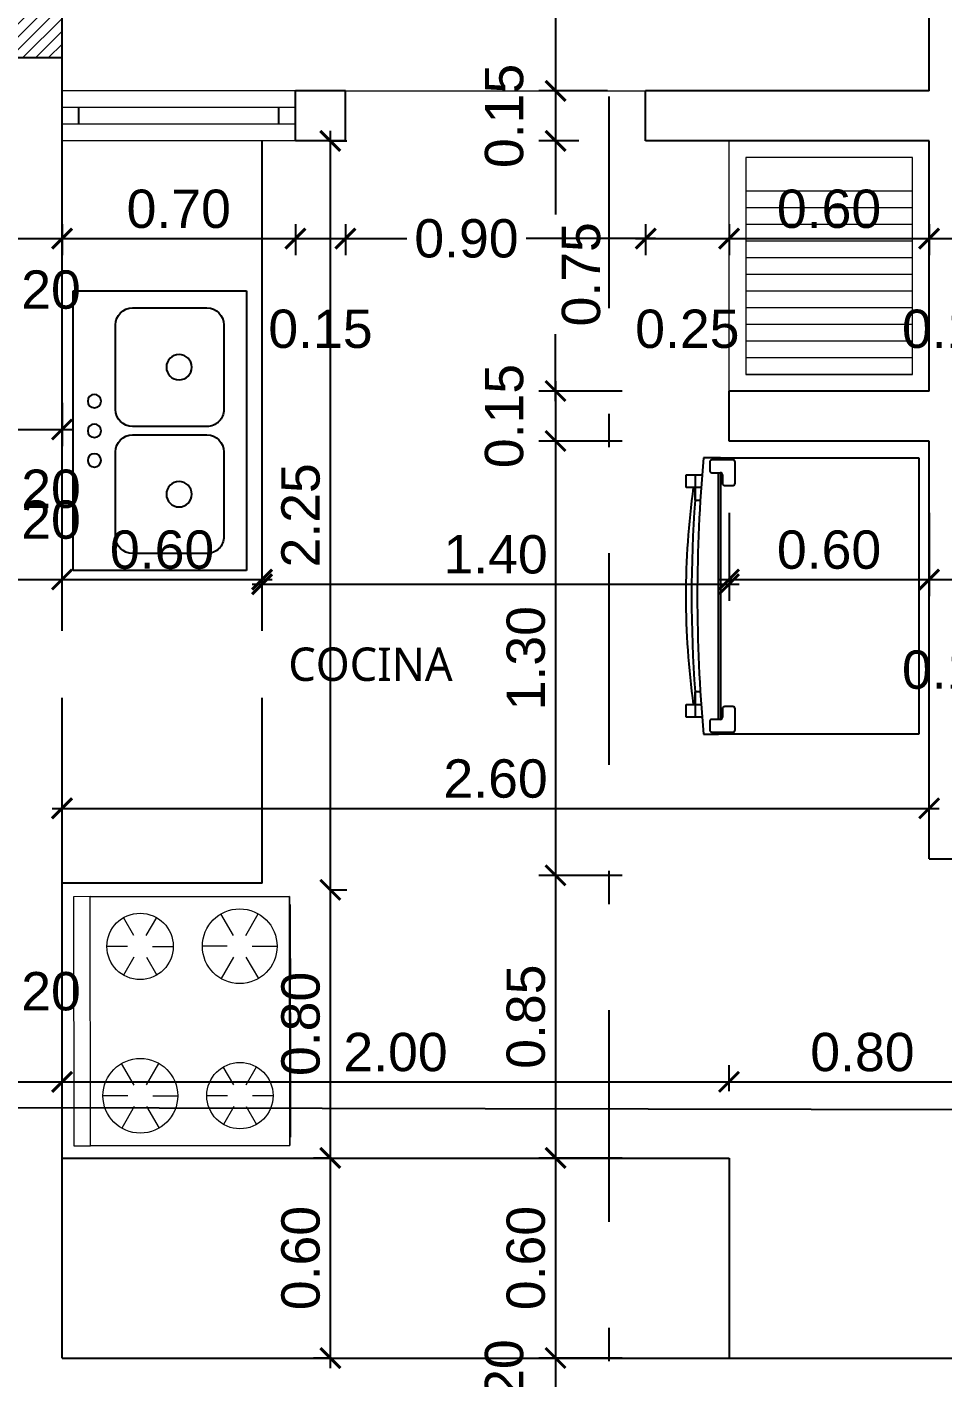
# Model space of a CAD drawing. Header units: feet. Extents: x -417 to 46, y -646 to -218.
# Drawn here: x -70.593 to -67.847, y -304.617 to -300.565 of the extents above; entities that cross this region are included whole.
import ezdxf

# ---------------------------------------------------------------- set-up
doc = ezdxf.new("R2010")
doc.units = ezdxf.units.FT
doc.header["$MEASUREMENT"] = 0
doc.linetypes.add('DASHDOT', pattern=[25.4, 12.7, -6.35, 0, -6.35])
for name, color, linetype, lineweight in [('A-GENM', 8, 'Continuous', 9), ('A-WALL', 4, 'Continuous', 25), ('closet', 8, 'Continuous', 5), ('DIM-COTAS', 1, 'Continuous', 5), ('muebles', 2, 'Continuous', 5), ('Piso', 8, 'Continuous', 9), ('TXT', 2, 'Continuous', 9)]:
    doc.layers.add(name, color=color, linetype=linetype, lineweight=lineweight)
for name, color, linetype in [('COCINA', 2, 'Continuous'), ('columna', 9, 'Continuous'), ('DIM', 10, 'Continuous'), ('GRDUTIY', 5, 'Continuous'), ('PERT-VENT', 2, 'Continuous')]:
    doc.layers.add(name, color=color, linetype=linetype)
doc.styles.add('ads', font='trebuc.ttf', dxfattribs={"height": 0.14})
doc.styles.get("Standard").update_dxf_attribs({"font": 'arial.ttf', "height": 0.115})
doc.dimstyles.new('KEILY', dxfattribs={"dimtxt": 0.115, "dimasz": 0.06, "dimexe": 0.05, "dimexo": 0.2, "dimgap": 0.03, "dimtad": 1, "dimzin": 1, "dimdsep": 46, "dimtxsty": 'Standard', "dimblk": 'ARCHTICK', "dimcen": 2.5, "dimdle": 0.03, "dimclrd": 256, "dimclre": 256, "dimclrt": 7, "dimadec": 0, "dimazin": 0, "dimtfac": 1, "dimtmove": 2, "dimatfit": 3, "dimfxl": 0.2, "dimfxlon": 1, "dimtolj": 1, "dimtzin": 1, "dimarcsym": 0})

# ---------------------------------------------------------------- blocks, each defined once
blk = doc.blocks.new('A$C2C3967B4')
at = {"layer": 'COCINA'}
for p, q in [((0.8382, 0.5199), (0, 0.5199)), ((0, 0.5199), (0, 0)), ((0.8382, 0), (0.8382, 0.5199)), ((0.3556, 0.3929), (0.1016, 0.3929)), ((0.7366, 0.3929), (0.4826, 0.3929)), ((0.0508, 0.3421), (0.0508, 0.1189)), ((0.4064, 0.1189), (0.4064, 0.3421)), ((0.4318, 0.3421), (0.4318, 0.1189)), ((0.7874, 0.1189), (0.7874, 0.3421)), ((0.1016, 0.0681), (0.3556, 0.0681)), ((0.4826, 0.0681), (0.7366, 0.0681)), ((0, 0), (0.8382, 0))]:
    blk.add_line(p, q, dxfattribs=at)
for centre, radius in [((0.3302, 0.4564), 0.0201), ((0.4191, 0.4564), 0.0201), ((0.508, 0.4564), 0.0201), ((0.2286, 0.2024), 0.0381), ((0.6096, 0.2024), 0.0381)]:
    blk.add_circle(centre, radius, dxfattribs=at)
for centre, start, end in [((0.1016, 0.3421), 90, 180), ((0.3556, 0.3421), 0, 90), ((0.4826, 0.3421), 90, 180), ((0.7366, 0.3421), 0, 90), ((0.1016, 0.1189), 180, 270), ((0.3556, 0.1189), 270, 0), ((0.4826, 0.1189), 180, 270), ((0.7366, 0.1189), 270, 0)]:
    blk.add_arc(centre, 0.0508, start, end, dxfattribs=at)
blk = doc.blocks.new('A$C285A50AC')
at = {"layer": 'muebles'}
for p, q in [((0.0012, 0.6896, -0.889), (0, 0.0292, -0.889)), ((0.0012, 0.6896), (0.0011, 0.6388)), ((0.7632, 0.6882), (0.0012, 0.6896)), ((0.7632, 0.6882, -0.889), (0.0012, 0.6896, -0.889)), ((0.762, 0.0278, -0.889), (0.7632, 0.6882, -0.889)), ((0.7631, 0.6374), (0.7632, 0.6882)), ((0.0011, 0.6388), (0.7631, 0.6374)), ((0, 0.0292, -0.889), (0.762, 0.0278, -0.889))]:
    blk.add_line(p, q, dxfattribs=at)
at = {"layer": 'muebles', "color": 8}
for p, q in [((0.1533, 0.5242, 0.0025), (0.1534, 0.6004, 0.0025)), ((0.6105, 0.5234, 0.0025), (0.6106, 0.5869, 0.0025)), ((0.1203, 0.5052, 0.0025), (0.0543, 0.5435, 0.0025)), ((0.1863, 0.5051, 0.0025), (0.2523, 0.5431, 0.0025)), ((0.5775, 0.5044, 0.0025), (0.5225, 0.5363, 0.0025)), ((0.6435, 0.5043, 0.0025), (0.6985, 0.5359, 0.0025)), ((0.1202, 0.4671, 0.0025), (0.0541, 0.4292, 0.0025)), ((0.1862, 0.467, 0.0025), (0.2521, 0.4288, 0.0025)), ((0.5774, 0.4663, 0.0025), (0.5223, 0.4347, 0.0025)), ((0.6434, 0.4662, 0.0025), (0.6983, 0.4343, 0.0025)), ((0.1532, 0.448, 0.0025), (0.153, 0.3718, 0.0025)), ((0.6104, 0.4472, 0.0025), (0.6102, 0.3837, 0.0025)), ((0.6099, 0.2186, 0.0025), (0.6101, 0.2948, 0.0025)), ((0.1527, 0.2194, 0.0025), (0.1529, 0.2829, 0.0025)), ((0.1197, 0.2004, 0.0025), (0.0648, 0.2323, 0.0025)), ((0.1857, 0.2003, 0.0025), (0.2408, 0.232, 0.0025)), ((0.5769, 0.1996, 0.0025), (0.511, 0.2378, 0.0025)), ((0.6429, 0.1995, 0.0025), (0.709, 0.2375, 0.0025)), ((0.1196, 0.1623, 0.0025), (0.0646, 0.1307, 0.0025)), ((0.1526, 0.1432, 0.0025), (0.1525, 0.0797, 0.0025)), ((0.1856, 0.1622, 0.0025), (0.2406, 0.1304, 0.0025)), ((0.5768, 0.1615, 0.0025), (0.5108, 0.1235, 0.0025)), ((0.6098, 0.1424, 0.0025), (0.6097, 0.0662, 0.0025)), ((0.6428, 0.1614, 0.0025), (0.7088, 0.1232, 0.0025))]:
    blk.add_line(p, q, dxfattribs=at)
at = {"layer": 'muebles', "extrusion": (-0.001805, -0.999998, 0)}
for p, q in [((0.0635, 0.0265, -0.6223), (0.6985, 0.0254, -0.6223)), ((0.0635, 0.0265, -0.1016), (0.6985, 0.0254, -0.1016))]:
    blk.add_line(p, q, dxfattribs=at)
at = {"layer": 'muebles'}
for centre, radius in [((0.1532, 0.4861, 0.0025), 0.1143), ((0.6104, 0.4853, 0.0025), 0.1016), ((0.6099, 0.1805, 0.0025), 0.1143), ((0.1527, 0.1813, 0.0025), 0.1016)]:
    blk.add_circle(centre, radius, dxfattribs=at)
at = {"layer": 'muebles', "color": 8, "extrusion": (-0.001805, -0.999998, 0)}
for centre in [(0.0888, -0.0381, -0.0267), (0.2158, -0.0381, -0.0267), (0.3809, -0.0381, -0.0267), (0.546, -0.0381, -0.0267), (0.673, -0.0381, -0.0267)]:
    blk.add_circle(centre, 0.0254, dxfattribs=at)
at = {"layer": 'muebles'}
for points in [[(0.0012, 0.6896, 0.254), (0.0011, 0.6388, 0.254), (0.7631, 0.6374, 0.254), (0.7632, 0.6882, 0.254)], [(0, 0.0292), (0.0011, 0.6388), (0.7631, 0.6374), (0.762, 0.0278)]]:
    blk.add_3dface(points, dxfattribs=at)
at = {"layer": 'muebles', "color": 8}
for points in [[(0.0254, 0.0266, -0.0762), (0.0254, 0.0266, -0.5334), (0.7366, 0.0253, -0.5334), (0.7366, 0.0253, -0.0762)], [(0.0254, 0.0266, -0.5969), (0.0254, 0.0266, -0.8509), (0.7366, 0.0253, -0.8509), (0.7366, 0.0253, -0.5969)]]:
    blk.add_3dface(points, dxfattribs=at)
blk = doc.blocks.new('A$C007B5363')
at = {"layer": 'COCINA'}
for p, q in [((0, 0.8287), (0.5944, 0.8287)), ((0, 0), (0, 0.8287)), ((0.5507, 0.816), (0.5507, 0.7525)), ((0.6206, 0.8223), (0.5571, 0.8223)), ((0.5944, 0.8287), (0.6007, 0.8287)), ((0.5944, 0.8223), (0.5944, 0.8287)), ((0.6007, 0.8287), (0.6007, 0.8223)), ((0.6452, 0.8287), (0.6007, 0.8287)), ((0.6269, 0.7906), (0.6269, 0.816)), ((0.5888, 0.7525), (0.5888, 0.7779)), ((0.5944, 0.0446), (0.5944, 0.7841)), ((0.5952, 0.7842), (0.6206, 0.7842)), ((0.6007, 0.7842), (0.6007, 0.0445)), ((0.6487, 0.7779), (0.6706, 0.7779)), ((0.6706, 0.7779), (0.6975, 0.7779)), ((0.6706, 0.7398), (0.6706, 0.7779)), ((0.6706, 0.7398), (0.6706, 0.7779)), ((0.6987, 0.7398), (0.6987, 0.7779)), ((0.5571, 0.7461), (0.5825, 0.7461)), ((0.6706, 0.7398), (0.6513, 0.7398)), ((0.6975, 0.7398), (0.6706, 0.7398)), ((0.6706, 0.7398), (0.6706, 0.7017)), ((0.6706, 0.7017), (0.6706, 0.7398)), ((0.6539, 0.7017), (0.6706, 0.7017)), ((0.6706, 0.127), (0.6539, 0.127)), ((0.6706, 0.127), (0.6706, 0.0889)), ((0.6706, 0.0889), (0.6706, 0.127)), ((0.5825, 0.0826), (0.5571, 0.0826)), ((0.6513, 0.0889), (0.6706, 0.0889)), ((0.6706, 0.0889), (0.6975, 0.0889)), ((0.6706, 0.0508), (0.6706, 0.0889)), ((0.6706, 0.0508), (0.6706, 0.0889)), ((0.6987, 0.0508), (0.6987, 0.0889)), ((0.5507, 0.0762), (0.5507, 0.0127)), ((0.5888, 0.0508), (0.5888, 0.0762)), ((0.6206, 0.0445), (0.5952, 0.0445)), ((0.6706, 0.0508), (0.6487, 0.0508)), ((0.6975, 0.0508), (0.6706, 0.0508)), ((0.5944, 0), (0, 0)), ((0.5571, 0.0064), (0.6206, 0.0064)), ((0.5944, 0), (0.5944, 0.0064)), ((0.5944, 0), (0.6007, 0)), ((0.6007, 0.0064), (0.6007, 0)), ((0.6007, 0), (0.6452, 0)), ((0.6269, 0.0127), (0.6269, 0.0381))]:
    blk.add_line(p, q, dxfattribs=at)
for centre, radius, start, end in [((0.5571, 0.816), 0.00635, 90, 180), ((0.6206, 0.816), 0.00635, 360, 90), ((-3.8512, 0.4143), 4.5154, 354.7351, 5.2649), ((0.5952, 0.7779), 0.00635, 90, 180), ((0.6206, 0.7906), 0.00635, 270, 360), ((0.5571, 0.7525), 0.00635, 180, 270), ((0.5825, 0.7525), 0.00635, 270, 360), ((-1.6745, 0.4143), 2.3731, 352.1151, 7.8849), ((-3.0793, 0.4143), 3.7608, 355.6182, 4.3818), ((0.5571, 0.0762), 0.00635, 90, 180), ((0.5825, 0.0762), 0.00635, 360, 90), ((0.5952, 0.0508), 0.00635, 180, 270), ((0.6206, 0.0381), 0.00635, 360, 90), ((0.5571, 0.0127), 0.00635, 180, 270), ((0.6206, 0.0127), 0.00635, 270, 360)]:
    blk.add_arc(centre, radius, start, end, dxfattribs=at)
blk = doc.blocks.new('_ArchTick')
at = {"layer": 'DIM-COTAS', "color": 0, "const_width": 0.15}
blk.add_lwpolyline([(-0.5, -0.5), (0.5, 0.5)], dxfattribs=at)
blk = doc.blocks.new('*D981')
at = {"layer": 'Defpoints', "color": 0, "transparency": 16777216}
for p in [(-70.4883, -300.957), (-70.4883, -301.1999), (-70.6883, -301.4522)]:
    blk.add_point(p, dxfattribs=at)
at = {"layer": 'DIM', "lineweight": -2, "transparency": 16777216}
for p, q in [((-70.6883, -301.2522), (-70.6883, -301.1499)), ((-70.4883, -301.157), (-70.4883, -301.2499)), ((-70.7183, -301.1999), (-70.4583, -301.1999))]:
    blk.add_line(p, q, dxfattribs=at)
at = {"layer": 'DIM', "lineweight": -2, "transparency": 16777216, "xscale": 0.06, "yscale": 0.06, "zscale": 0.06, "rotation": 180}
blk.add_blockref('_ArchTick', (-70.6883, -301.1999), dxfattribs=at)
at = {"layer": 'DIM', "lineweight": -2, "transparency": 16777216, "xscale": 0.06, "yscale": 0.06, "zscale": 0.06}
blk.add_blockref('_ArchTick', (-70.4883, -301.1999), dxfattribs=at)
at = {"layer": 'DIM', "color": 7, "transparency": 16777216, "insert": (-70.5883, -301.3536), "char_height": 0.115, "attachment_point": 5}
blk.add_mtext('\\A1;0.20', dxfattribs=at)
blk = doc.blocks.new('*D982')
at = {"layer": 'Defpoints', "color": 0, "transparency": 16777216}
for p in [(-70.4883, -300.957), (-69.7883, -300.957), (-69.7883, -301.1999)]:
    blk.add_point(p, dxfattribs=at)
at = {"layer": 'DIM', "lineweight": -2, "transparency": 16777216}
for p, q in [((-70.4883, -301.157), (-70.4883, -301.2499)), ((-69.7883, -301.157), (-69.7883, -301.2499)), ((-70.5183, -301.1999), (-69.7583, -301.1999))]:
    blk.add_line(p, q, dxfattribs=at)
at = {"layer": 'DIM', "lineweight": -2, "transparency": 16777216, "xscale": 0.06, "yscale": 0.06, "zscale": 0.06, "rotation": 180}
blk.add_blockref('_ArchTick', (-70.4883, -301.1999), dxfattribs=at)
at = {"layer": 'DIM', "lineweight": -2, "transparency": 16777216, "xscale": 0.06, "yscale": 0.06, "zscale": 0.06}
blk.add_blockref('_ArchTick', (-69.7883, -301.1999), dxfattribs=at)
at = {"layer": 'DIM', "color": 7, "transparency": 16777216, "insert": (-70.1383, -301.1112), "char_height": 0.115, "attachment_point": 5}
blk.add_mtext('\\A1;0.70', dxfattribs=at)
blk = doc.blocks.new('*D983')
at = {"layer": 'Defpoints', "color": 0, "transparency": 16777216}
for p in [(-69.7883, -300.957), (-69.6383, -300.957), (-69.6383, -301.1999)]:
    blk.add_point(p, dxfattribs=at)
at = {"layer": 'DIM', "lineweight": -2, "transparency": 16777216}
for p, q in [((-69.7883, -301.157), (-69.7883, -301.2499)), ((-69.6383, -301.157), (-69.6383, -301.2499)), ((-69.8183, -301.1999), (-69.6083, -301.1999))]:
    blk.add_line(p, q, dxfattribs=at)
at = {"layer": 'DIM', "lineweight": -2, "transparency": 16777216, "xscale": 0.06, "yscale": 0.06, "zscale": 0.06, "rotation": 180}
blk.add_blockref('_ArchTick', (-69.7883, -301.1999), dxfattribs=at)
at = {"layer": 'DIM', "lineweight": -2, "transparency": 16777216, "xscale": 0.06, "yscale": 0.06, "zscale": 0.06}
blk.add_blockref('_ArchTick', (-69.6383, -301.1999), dxfattribs=at)
at = {"layer": 'DIM', "color": 7, "transparency": 16777216, "insert": (-69.7133, -301.4711), "char_height": 0.115, "attachment_point": 5}
blk.add_mtext('\\A1;0.15', dxfattribs=at)
blk = doc.blocks.new('*D984')
at = {"layer": 'Defpoints', "color": 0, "transparency": 16777216}
for p in [(-69.6383, -300.957), (-68.7383, -300.957), (-68.7383, -301.1999)]:
    blk.add_point(p, dxfattribs=at)
at = {"layer": 'DIM', "lineweight": -2, "transparency": 16777216}
for p, q in [((-69.6383, -301.157), (-69.6383, -301.2499)), ((-68.7383, -301.157), (-68.7383, -301.2499)), ((-69.6683, -301.1999), (-69.4547, -301.1999)), ((-68.7083, -301.1999), (-69.0964, -301.1999))]:
    blk.add_line(p, q, dxfattribs=at)
at = {"layer": 'DIM', "lineweight": -2, "transparency": 16777216, "xscale": 0.06, "yscale": 0.06, "zscale": 0.06, "rotation": 180}
blk.add_blockref('_ArchTick', (-69.6383, -301.1999), dxfattribs=at)
at = {"layer": 'DIM', "lineweight": -2, "transparency": 16777216, "xscale": 0.06, "yscale": 0.06, "zscale": 0.06}
blk.add_blockref('_ArchTick', (-68.7383, -301.1999), dxfattribs=at)
at = {"layer": 'DIM', "color": 7, "transparency": 16777216, "insert": (-69.2756, -301.1999), "char_height": 0.115, "attachment_point": 5}
blk.add_mtext('\\A1;0.90', dxfattribs=at)
blk = doc.blocks.new('*D985')
at = {"layer": 'Defpoints', "color": 0, "transparency": 16777216}
for p in [(-68.7383, -300.957), (-68.4883, -300.957), (-68.4883, -301.1999)]:
    blk.add_point(p, dxfattribs=at)
at = {"layer": 'DIM', "lineweight": -2, "transparency": 16777216}
for p, q in [((-68.7383, -301.157), (-68.7383, -301.2499)), ((-68.4883, -301.157), (-68.4883, -301.2499)), ((-68.7683, -301.1999), (-68.4583, -301.1999))]:
    blk.add_line(p, q, dxfattribs=at)
at = {"layer": 'DIM', "lineweight": -2, "transparency": 16777216, "xscale": 0.06, "yscale": 0.06, "zscale": 0.06, "rotation": 180}
blk.add_blockref('_ArchTick', (-68.7383, -301.1999), dxfattribs=at)
at = {"layer": 'DIM', "lineweight": -2, "transparency": 16777216, "xscale": 0.06, "yscale": 0.06, "zscale": 0.06}
blk.add_blockref('_ArchTick', (-68.4883, -301.1999), dxfattribs=at)
at = {"layer": 'DIM', "color": 7, "transparency": 16777216, "insert": (-68.6133, -301.4711), "char_height": 0.115, "attachment_point": 5}
blk.add_mtext('\\A1;0.25', dxfattribs=at)
blk = doc.blocks.new('*D986')
at = {"layer": 'Defpoints', "color": 0, "transparency": 16777216}
for p in [(-68.4883, -300.957), (-67.8883, -300.957), (-67.8883, -301.1999)]:
    blk.add_point(p, dxfattribs=at)
at = {"layer": 'DIM', "lineweight": -2, "transparency": 16777216}
for p, q in [((-68.4883, -301.157), (-68.4883, -301.2499)), ((-67.8883, -301.157), (-67.8883, -301.2499)), ((-68.5183, -301.1999), (-67.8583, -301.1999))]:
    blk.add_line(p, q, dxfattribs=at)
at = {"layer": 'DIM', "lineweight": -2, "transparency": 16777216, "xscale": 0.06, "yscale": 0.06, "zscale": 0.06, "rotation": 180}
blk.add_blockref('_ArchTick', (-68.4883, -301.1999), dxfattribs=at)
at = {"layer": 'DIM', "lineweight": -2, "transparency": 16777216, "xscale": 0.06, "yscale": 0.06, "zscale": 0.06}
blk.add_blockref('_ArchTick', (-67.8883, -301.1999), dxfattribs=at)
at = {"layer": 'DIM', "color": 7, "transparency": 16777216, "insert": (-68.1883, -301.1112), "char_height": 0.115, "attachment_point": 5}
blk.add_mtext('\\A1;0.60', dxfattribs=at)
blk = doc.blocks.new('*D987')
at = {"layer": 'Defpoints', "color": 0, "transparency": 16777216}
for p in [(-67.8883, -300.957), (-67.7383, -300.9381), (-67.7383, -301.1999)]:
    blk.add_point(p, dxfattribs=at)
at = {"layer": 'DIM', "lineweight": -2, "transparency": 16777216}
for p, q in [((-67.8883, -301.157), (-67.8883, -301.2499)), ((-67.7383, -301.1381), (-67.7383, -301.2499)), ((-67.9183, -301.1999), (-67.7083, -301.1999))]:
    blk.add_line(p, q, dxfattribs=at)
at = {"layer": 'DIM', "lineweight": -2, "transparency": 16777216, "xscale": 0.06, "yscale": 0.06, "zscale": 0.06, "rotation": 180}
blk.add_blockref('_ArchTick', (-67.8883, -301.1999), dxfattribs=at)
at = {"layer": 'DIM', "lineweight": -2, "transparency": 16777216, "xscale": 0.06, "yscale": 0.06, "zscale": 0.06}
blk.add_blockref('_ArchTick', (-67.7383, -301.1999), dxfattribs=at)
at = {"layer": 'DIM', "color": 7, "transparency": 16777216, "insert": (-67.8133, -301.4711), "char_height": 0.115, "attachment_point": 5}
blk.add_mtext('\\A1;0.15', dxfattribs=at)
blk = doc.blocks.new('*D997')
at = {"layer": 'Defpoints', "color": 0, "transparency": 16777216}
for p in [(-70.4883, -301.4924), (-70.6883, -301.7081), (-70.4883, -301.7722)]:
    blk.add_point(p, dxfattribs=at)
at = {"layer": 'DIM', "lineweight": -2, "transparency": 16777216}
for p, q in [((-70.4883, -301.6924), (-70.4883, -301.8222)), ((-70.7183, -301.7722), (-70.4583, -301.7722)), ((-70.6883, -301.7722), (-70.6883, -301.8222))]:
    blk.add_line(p, q, dxfattribs=at)
at = {"layer": 'DIM', "lineweight": -2, "transparency": 16777216, "xscale": 0.06, "yscale": 0.06, "zscale": 0.06, "rotation": 180}
blk.add_blockref('_ArchTick', (-70.6883, -301.7722), dxfattribs=at)
at = {"layer": 'DIM', "lineweight": -2, "transparency": 16777216, "xscale": 0.06, "yscale": 0.06, "zscale": 0.06}
blk.add_blockref('_ArchTick', (-70.4883, -301.7722), dxfattribs=at)
at = {"layer": 'DIM', "color": 7, "transparency": 16777216, "insert": (-70.5883, -302.0434), "char_height": 0.115, "attachment_point": 5}
blk.add_mtext('\\A1;0.20', dxfattribs=at)
blk = doc.blocks.new('*D998')
at = {"layer": 'Defpoints', "color": 0, "transparency": 16777216}
for p in [(-70.6883, -301.93), (-70.4883, -302.2221), (-70.4883, -302.4468)]:
    blk.add_point(p, dxfattribs=at)
at = {"layer": 'DIM', "lineweight": -2, "transparency": 16777216}
for p, q in [((-70.6883, -302.13), (-70.6883, -302.2721)), ((-70.4883, -302.2468), (-70.4883, -302.1721)), ((-70.7183, -302.2221), (-70.4583, -302.2221))]:
    blk.add_line(p, q, dxfattribs=at)
at = {"layer": 'DIM', "lineweight": -2, "transparency": 16777216, "xscale": 0.06, "yscale": 0.06, "zscale": 0.06, "rotation": 180}
blk.add_blockref('_ArchTick', (-70.6883, -302.2221), dxfattribs=at)
at = {"layer": 'DIM', "lineweight": -2, "transparency": 16777216, "xscale": 0.06, "yscale": 0.06, "zscale": 0.06}
blk.add_blockref('_ArchTick', (-70.4883, -302.2221), dxfattribs=at)
at = {"layer": 'DIM', "color": 7, "transparency": 16777216, "insert": (-70.5883, -301.9509), "char_height": 0.115, "attachment_point": 5}
blk.add_mtext('\\A1;0.20', dxfattribs=at)
blk = doc.blocks.new('*D999')
at = {"layer": 'Defpoints', "color": 0, "transparency": 16777216}
for p in [(-69.8883, -302.2221), (-70.4883, -302.4468), (-69.8883, -302.5111)]:
    blk.add_point(p, dxfattribs=at)
at = {"layer": 'DIM', "lineweight": -2, "transparency": 16777216}
for p, q in [((-70.4883, -302.2468), (-70.4883, -302.1721)), ((-69.8883, -302.3111), (-69.8883, -302.1721)), ((-70.5183, -302.2221), (-69.8583, -302.2221))]:
    blk.add_line(p, q, dxfattribs=at)
at = {"layer": 'DIM', "lineweight": -2, "transparency": 16777216, "xscale": 0.06, "yscale": 0.06, "zscale": 0.06, "rotation": 180}
blk.add_blockref('_ArchTick', (-70.4883, -302.2221), dxfattribs=at)
at = {"layer": 'DIM', "lineweight": -2, "transparency": 16777216, "xscale": 0.06, "yscale": 0.06, "zscale": 0.06}
blk.add_blockref('_ArchTick', (-69.8883, -302.2221), dxfattribs=at)
at = {"layer": 'DIM', "color": 7, "transparency": 16777216, "insert": (-70.1883, -302.1334), "char_height": 0.115, "attachment_point": 5}
blk.add_mtext('\\A1;0.60', dxfattribs=at)
blk = doc.blocks.new('*D1003')
at = {"layer": 'Defpoints', "color": 0, "transparency": 16777216}
for p in [(-68.4883, -301.807), (-68.4883, -302.2363), (-69.8883, -302.5111)]:
    blk.add_point(p, dxfattribs=at)
at = {"layer": 'DIM', "lineweight": -2, "transparency": 16777216}
for p, q in [((-68.4883, -302.0363), (-68.4883, -302.2863)), ((-69.8883, -302.3111), (-69.8883, -302.1863)), ((-69.9183, -302.2363), (-68.4583, -302.2363))]:
    blk.add_line(p, q, dxfattribs=at)
at = {"layer": 'DIM', "lineweight": -2, "transparency": 16777216, "xscale": 0.06, "yscale": 0.06, "zscale": 0.06, "rotation": 180}
blk.add_blockref('_ArchTick', (-69.8883, -302.2363), dxfattribs=at)
at = {"layer": 'DIM', "lineweight": -2, "transparency": 16777216, "xscale": 0.06, "yscale": 0.06, "zscale": 0.06}
blk.add_blockref('_ArchTick', (-68.4883, -302.2363), dxfattribs=at)
at = {"layer": 'DIM', "color": 7, "transparency": 16777216, "insert": (-69.1883, -302.1475), "char_height": 0.115, "attachment_point": 5}
blk.add_mtext('\\A1;1.40', dxfattribs=at)
blk = doc.blocks.new('*D1004')
at = {"layer": 'Defpoints', "color": 0, "transparency": 16777216}
for p in [(-68.4883, -301.807), (-67.8883, -301.807), (-67.8883, -302.2221)]:
    blk.add_point(p, dxfattribs=at)
at = {"layer": 'DIM', "lineweight": -2, "transparency": 16777216}
for p, q in [((-68.4883, -302.0221), (-68.4883, -302.2721)), ((-67.8883, -302.0221), (-67.8883, -302.2721)), ((-68.5183, -302.2221), (-67.8583, -302.2221))]:
    blk.add_line(p, q, dxfattribs=at)
at = {"layer": 'DIM', "lineweight": -2, "transparency": 16777216, "xscale": 0.06, "yscale": 0.06, "zscale": 0.06, "rotation": 180}
blk.add_blockref('_ArchTick', (-68.4883, -302.2221), dxfattribs=at)
at = {"layer": 'DIM', "lineweight": -2, "transparency": 16777216, "xscale": 0.06, "yscale": 0.06, "zscale": 0.06}
blk.add_blockref('_ArchTick', (-67.8883, -302.2221), dxfattribs=at)
at = {"layer": 'DIM', "color": 7, "transparency": 16777216, "insert": (-68.1883, -302.1334), "char_height": 0.115, "attachment_point": 5}
blk.add_mtext('\\A1;0.60', dxfattribs=at)
blk = doc.blocks.new('*D1005')
at = {"layer": 'Defpoints', "color": 0, "transparency": 16777216}
for p in [(-67.8883, -301.807), (-67.7383, -301.816), (-67.7383, -302.2221)]:
    blk.add_point(p, dxfattribs=at)
at = {"layer": 'DIM', "lineweight": -2, "transparency": 16777216}
for p, q in [((-67.8883, -302.0221), (-67.8883, -302.2721)), ((-67.7383, -302.0221), (-67.7383, -302.2721)), ((-67.9183, -302.2221), (-67.7083, -302.2221))]:
    blk.add_line(p, q, dxfattribs=at)
at = {"layer": 'DIM', "lineweight": -2, "transparency": 16777216, "xscale": 0.06, "yscale": 0.06, "zscale": 0.06, "rotation": 180}
blk.add_blockref('_ArchTick', (-67.8883, -302.2221), dxfattribs=at)
at = {"layer": 'DIM', "lineweight": -2, "transparency": 16777216, "xscale": 0.06, "yscale": 0.06, "zscale": 0.06}
blk.add_blockref('_ArchTick', (-67.7383, -302.2221), dxfattribs=at)
at = {"layer": 'DIM', "color": 7, "transparency": 16777216, "insert": (-67.8133, -302.4932), "char_height": 0.115, "attachment_point": 5}
blk.add_mtext('\\A1;0.15', dxfattribs=at)
blk = doc.blocks.new('*D1006')
at = {"layer": 'Defpoints', "color": 0, "transparency": 16777216}
for p in [(-67.8883, -302.9085), (-70.4883, -302.9326), (-67.8883, -302.9326)]:
    blk.add_point(p, dxfattribs=at)
at = {"layer": 'DIM', "lineweight": -2, "transparency": 16777216}
for p, q in [((-70.4883, -302.9085), (-70.4883, -302.8585)), ((-67.8883, -302.9085), (-67.8883, -302.8585)), ((-70.5183, -302.9085), (-67.8583, -302.9085))]:
    blk.add_line(p, q, dxfattribs=at)
at = {"layer": 'DIM', "lineweight": -2, "transparency": 16777216, "xscale": 0.06, "yscale": 0.06, "zscale": 0.06, "rotation": 180}
blk.add_blockref('_ArchTick', (-70.4883, -302.9085), dxfattribs=at)
at = {"layer": 'DIM', "lineweight": -2, "transparency": 16777216, "xscale": 0.06, "yscale": 0.06, "zscale": 0.06}
blk.add_blockref('_ArchTick', (-67.8883, -302.9085), dxfattribs=at)
at = {"layer": 'DIM', "color": 7, "transparency": 16777216, "insert": (-69.1883, -302.8198), "char_height": 0.115, "attachment_point": 5}
blk.add_mtext('\\A1;2.60', dxfattribs=at)
blk = doc.blocks.new('*D1013')
at = {"layer": 'Defpoints', "color": 0, "transparency": 16777216}
for p in [(-70.6883, -303.407), (-70.4883, -303.7287), (-70.4883, -304.0583)]:
    blk.add_point(p, dxfattribs=at)
at = {"layer": 'DIM', "lineweight": -2, "transparency": 16777216}
for p, q in [((-70.6883, -303.607), (-70.6883, -303.7787)), ((-70.4883, -303.8583), (-70.4883, -303.6787)), ((-70.7183, -303.7287), (-70.4583, -303.7287))]:
    blk.add_line(p, q, dxfattribs=at)
at = {"layer": 'DIM', "lineweight": -2, "transparency": 16777216, "xscale": 0.06, "yscale": 0.06, "zscale": 0.06, "rotation": 180}
blk.add_blockref('_ArchTick', (-70.6883, -303.7287), dxfattribs=at)
at = {"layer": 'DIM', "lineweight": -2, "transparency": 16777216, "xscale": 0.06, "yscale": 0.06, "zscale": 0.06}
blk.add_blockref('_ArchTick', (-70.4883, -303.7287), dxfattribs=at)
at = {"layer": 'DIM', "color": 7, "transparency": 16777216, "insert": (-70.5883, -303.4576), "char_height": 0.115, "attachment_point": 5}
blk.add_mtext('\\A1;0.20', dxfattribs=at)
blk = doc.blocks.new('*D1014')
at = {"layer": 'Defpoints', "color": 0, "transparency": 16777216}
for p in [(-68.4883, -303.7287), (-68.4883, -303.957), (-70.4883, -304.0583)]:
    blk.add_point(p, dxfattribs=at)
at = {"layer": 'DIM', "lineweight": -2, "transparency": 16777216}
for p, q in [((-70.4883, -303.8583), (-70.4883, -303.6787)), ((-68.4883, -303.757), (-68.4883, -303.6787)), ((-70.5183, -303.7287), (-68.4583, -303.7287))]:
    blk.add_line(p, q, dxfattribs=at)
at = {"layer": 'DIM', "lineweight": -2, "transparency": 16777216, "xscale": 0.06, "yscale": 0.06, "zscale": 0.06, "rotation": 180}
blk.add_blockref('_ArchTick', (-70.4883, -303.7287), dxfattribs=at)
at = {"layer": 'DIM', "lineweight": -2, "transparency": 16777216, "xscale": 0.06, "yscale": 0.06, "zscale": 0.06}
blk.add_blockref('_ArchTick', (-68.4883, -303.7287), dxfattribs=at)
at = {"layer": 'DIM', "color": 7, "transparency": 16777216, "insert": (-69.4883, -303.64), "char_height": 0.115, "attachment_point": 5}
blk.add_mtext('\\A1;2.00', dxfattribs=at)
blk = doc.blocks.new('*D1015')
at = {"layer": 'Defpoints', "color": 0, "transparency": 16777216}
for p in [(-67.6883, -303.7287), (-68.4883, -303.957), (-67.6883, -304.557)]:
    blk.add_point(p, dxfattribs=at)
at = {"layer": 'DIM', "lineweight": -2, "transparency": 16777216}
for p, q in [((-68.4883, -303.757), (-68.4883, -303.6787)), ((-67.6883, -303.9287), (-67.6883, -303.6787)), ((-68.5183, -303.7287), (-67.6583, -303.7287))]:
    blk.add_line(p, q, dxfattribs=at)
at = {"layer": 'DIM', "lineweight": -2, "transparency": 16777216, "xscale": 0.06, "yscale": 0.06, "zscale": 0.06, "rotation": 180}
blk.add_blockref('_ArchTick', (-68.4883, -303.7287), dxfattribs=at)
at = {"layer": 'DIM', "lineweight": -2, "transparency": 16777216, "xscale": 0.06, "yscale": 0.06, "zscale": 0.06}
blk.add_blockref('_ArchTick', (-67.6883, -303.7287), dxfattribs=at)
at = {"layer": 'DIM', "color": 7, "transparency": 16777216, "insert": (-68.0883, -303.64), "char_height": 0.115, "attachment_point": 5}
blk.add_mtext('\\A1;0.80', dxfattribs=at)
blk = doc.blocks.new('*D881')
at = {"layer": 'Defpoints', "color": 0, "transparency": 16777216}
for p in [(-68.653, -299.207), (-69.0084, -300.757), (-68.653, -300.757)]:
    blk.add_point(p, dxfattribs=at)
at = {"layer": 'DIM', "lineweight": -2, "transparency": 16777216}
for p, q in [((-69.0084, -299.177), (-69.0084, -300.787)), ((-68.853, -299.207), (-69.0584, -299.207)), ((-68.853, -300.757), (-69.0584, -300.757))]:
    blk.add_line(p, q, dxfattribs=at)
at = {"layer": 'DIM', "lineweight": -2, "transparency": 16777216, "xscale": 0.06, "yscale": 0.06, "zscale": 0.06}
for p, rotation in [((-69.0084, -299.207), 90), ((-69.0084, -300.757), 270)]:
    blk.add_blockref('_ArchTick', p, dxfattribs=dict(at, rotation=rotation))
at = {"layer": 'DIM', "color": 7, "transparency": 16777216, "insert": (-69.0971, -299.982), "char_height": 0.115, "attachment_point": 5, "rotation": 90}
blk.add_mtext('\\A1;1.55', dxfattribs=at)
blk = doc.blocks.new('*D882')
at = {"layer": 'Defpoints', "color": 0, "transparency": 16777216}
for p in [(-68.653, -300.757), (-69.0084, -300.907), (-68.7383, -300.907)]:
    blk.add_point(p, dxfattribs=at)
at = {"layer": 'DIM', "lineweight": -2, "transparency": 16777216}
for p, q in [((-68.853, -300.757), (-69.0584, -300.757)), ((-69.0084, -300.727), (-69.0084, -300.937)), ((-68.9383, -300.907), (-69.0584, -300.907))]:
    blk.add_line(p, q, dxfattribs=at)
at = {"layer": 'DIM', "lineweight": -2, "transparency": 16777216, "xscale": 0.06, "yscale": 0.06, "zscale": 0.06}
for p, rotation in [((-69.0084, -300.757), 90), ((-69.0084, -300.907), 270)]:
    blk.add_blockref('_ArchTick', p, dxfattribs=dict(at, rotation=rotation))
at = {"layer": 'DIM', "color": 7, "transparency": 16777216, "insert": (-69.1621, -300.832), "char_height": 0.115, "attachment_point": 5, "rotation": 90}
blk.add_mtext('\\A1;0.15', dxfattribs=at)
blk = doc.blocks.new('*D883')
at = {"layer": 'Defpoints', "color": 0, "transparency": 16777216}
for p in [(-68.7383, -300.907), (-69.0084, -301.657), (-68.4883, -301.657)]:
    blk.add_point(p, dxfattribs=at)
at = {"layer": 'DIM', "lineweight": -2, "transparency": 16777216}
for p, q in [((-69.0084, -300.877), (-69.0084, -301.1272)), ((-68.9383, -300.907), (-69.0584, -300.907)), ((-69.0084, -301.687), (-69.0084, -301.4868)), ((-68.8084, -301.657), (-69.0584, -301.657))]:
    blk.add_line(p, q, dxfattribs=at)
at = {"layer": 'DIM', "lineweight": -2, "transparency": 16777216, "xscale": 0.06, "yscale": 0.06, "zscale": 0.06}
for p, rotation in [((-69.0084, -300.907), 90), ((-69.0084, -301.657), 270)]:
    blk.add_blockref('_ArchTick', p, dxfattribs=dict(at, rotation=rotation))
at = {"layer": 'DIM', "color": 7, "transparency": 16777216, "insert": (-68.9314, -301.307), "char_height": 0.115, "attachment_point": 5, "rotation": 90}
blk.add_mtext('\\A1;0.75', dxfattribs=at)
blk = doc.blocks.new('*D884')
at = {"layer": 'Defpoints', "color": 0, "transparency": 16777216}
for p in [(-68.4883, -301.657), (-69.0084, -301.807), (-68.4883, -301.807)]:
    blk.add_point(p, dxfattribs=at)
at = {"layer": 'DIM', "lineweight": -2, "transparency": 16777216}
for p, q in [((-69.0084, -301.627), (-69.0084, -301.837)), ((-68.8084, -301.657), (-69.0584, -301.657)), ((-68.8084, -301.807), (-69.0584, -301.807))]:
    blk.add_line(p, q, dxfattribs=at)
at = {"layer": 'DIM', "lineweight": -2, "transparency": 16777216, "xscale": 0.06, "yscale": 0.06, "zscale": 0.06}
for p, rotation in [((-69.0084, -301.657), 90), ((-69.0084, -301.807), 270)]:
    blk.add_blockref('_ArchTick', p, dxfattribs=dict(at, rotation=rotation))
at = {"layer": 'DIM', "color": 7, "transparency": 16777216, "insert": (-69.1621, -301.732), "char_height": 0.115, "attachment_point": 5, "rotation": 90}
blk.add_mtext('\\A1;0.15', dxfattribs=at)
blk = doc.blocks.new('*D885')
at = {"layer": 'Defpoints', "color": 0, "transparency": 16777216}
for p in [(-68.4883, -301.807), (-69.0084, -303.1094), (-67.8883, -303.1094)]:
    blk.add_point(p, dxfattribs=at)
at = {"layer": 'DIM', "lineweight": -2, "transparency": 16777216}
for p, q in [((-69.0084, -301.777), (-69.0084, -303.1394)), ((-68.8084, -301.807), (-69.0584, -301.807)), ((-68.8084, -303.1094), (-69.0584, -303.1094))]:
    blk.add_line(p, q, dxfattribs=at)
at = {"layer": 'DIM', "lineweight": -2, "transparency": 16777216, "xscale": 0.06, "yscale": 0.06, "zscale": 0.06}
for p, rotation in [((-69.0084, -301.807), 90), ((-69.0084, -303.1094), 270)]:
    blk.add_blockref('_ArchTick', p, dxfattribs=dict(at, rotation=rotation))
at = {"layer": 'DIM', "color": 7, "transparency": 16777216, "insert": (-69.0971, -302.4582), "char_height": 0.115, "attachment_point": 5, "rotation": 90}
blk.add_mtext('\\A1;1.30', dxfattribs=at)
blk = doc.blocks.new('*D886')
at = {"layer": 'Defpoints', "color": 0, "transparency": 16777216}
for p in [(-67.8883, -303.1094), (-69.0084, -303.957), (-68.4883, -303.957)]:
    blk.add_point(p, dxfattribs=at)
at = {"layer": 'DIM', "lineweight": -2, "transparency": 16777216}
for p, q in [((-68.8084, -303.1094), (-69.0584, -303.1094)), ((-69.0084, -303.0794), (-69.0084, -303.987)), ((-68.8084, -303.957), (-69.0584, -303.957))]:
    blk.add_line(p, q, dxfattribs=at)
at = {"layer": 'DIM', "lineweight": -2, "transparency": 16777216, "xscale": 0.06, "yscale": 0.06, "zscale": 0.06}
for p, rotation in [((-69.0084, -303.1094), 90), ((-69.0084, -303.957), 270)]:
    blk.add_blockref('_ArchTick', p, dxfattribs=dict(at, rotation=rotation))
at = {"layer": 'DIM', "color": 7, "transparency": 16777216, "insert": (-69.0971, -303.5332), "char_height": 0.115, "attachment_point": 5, "rotation": 90}
blk.add_mtext('\\A1;0.85', dxfattribs=at)
blk = doc.blocks.new('*D887')
at = {"layer": 'Defpoints', "color": 0, "transparency": 16777216}
for p in [(-68.4883, -303.957), (-69.0084, -304.557), (-68.4883, -304.557)]:
    blk.add_point(p, dxfattribs=at)
at = {"layer": 'DIM', "lineweight": -2, "transparency": 16777216}
for p, q in [((-68.8084, -303.957), (-69.0584, -303.957)), ((-69.0084, -303.927), (-69.0084, -304.587)), ((-68.8084, -304.557), (-69.0584, -304.557))]:
    blk.add_line(p, q, dxfattribs=at)
at = {"layer": 'DIM', "lineweight": -2, "transparency": 16777216, "xscale": 0.06, "yscale": 0.06, "zscale": 0.06}
for p, rotation in [((-69.0084, -303.957), 90), ((-69.0084, -304.557), 270)]:
    blk.add_blockref('_ArchTick', p, dxfattribs=dict(at, rotation=rotation))
at = {"layer": 'DIM', "color": 7, "transparency": 16777216, "insert": (-69.0971, -304.257), "char_height": 0.115, "attachment_point": 5, "rotation": 90}
blk.add_mtext('\\A1;0.60', dxfattribs=at)
blk = doc.blocks.new('*D888')
at = {"layer": 'Defpoints', "color": 0, "transparency": 16777216}
for p in [(-68.4883, -304.557), (-69.0084, -304.757), (-68.4864, -304.757)]:
    blk.add_point(p, dxfattribs=at)
at = {"layer": 'DIM', "lineweight": -2, "transparency": 16777216}
for p, q in [((-69.0084, -304.527), (-69.0084, -304.787)), ((-68.8084, -304.557), (-69.0584, -304.557)), ((-68.8084, -304.757), (-69.0584, -304.757))]:
    blk.add_line(p, q, dxfattribs=at)
at = {"layer": 'DIM', "lineweight": -2, "transparency": 16777216, "xscale": 0.06, "yscale": 0.06, "zscale": 0.06}
for p, rotation in [((-69.0084, -304.557), 90), ((-69.0084, -304.757), 270)]:
    blk.add_blockref('_ArchTick', p, dxfattribs=dict(at, rotation=rotation))
at = {"layer": 'DIM', "color": 7, "transparency": 16777216, "insert": (-69.1621, -304.657), "char_height": 0.115, "attachment_point": 5, "rotation": 90}
blk.add_mtext('\\A1;0.20', dxfattribs=at)
blk = doc.blocks.new('*D891')
at = {"layer": 'Defpoints', "color": 0, "transparency": 16777216}
for p in [(-69.8883, -300.907), (-69.8848, -303.1528), (-69.6838, -303.1528)]:
    blk.add_point(p, dxfattribs=at)
at = {"layer": 'DIM', "lineweight": -2, "transparency": 16777216}
for p, q in [((-69.6838, -300.877), (-69.6838, -303.1828)), ((-69.6883, -300.907), (-69.6338, -300.907)), ((-69.6848, -303.1528), (-69.6338, -303.1528))]:
    blk.add_line(p, q, dxfattribs=at)
at = {"layer": 'DIM', "lineweight": -2, "transparency": 16777216, "xscale": 0.06, "yscale": 0.06, "zscale": 0.06}
for p, rotation in [((-69.6838, -300.907), 90), ((-69.6838, -303.1528), 270)]:
    blk.add_blockref('_ArchTick', p, dxfattribs=dict(at, rotation=rotation))
at = {"layer": 'DIM', "color": 7, "transparency": 16777216, "insert": (-69.7725, -302.0299), "char_height": 0.115, "attachment_point": 5, "rotation": 90}
blk.add_mtext('\\A1;2.25', dxfattribs=at)
blk = doc.blocks.new('*D892')
at = {"layer": 'Defpoints', "color": 0, "transparency": 16777216}
for p in [(-69.8848, -303.1528), (-69.6838, -303.957), (-69.6838, -303.957)]:
    blk.add_point(p, dxfattribs=at)
at = {"layer": 'DIM', "lineweight": -2, "transparency": 16777216}
for p, q in [((-69.6848, -303.1528), (-69.6338, -303.1528)), ((-69.6838, -303.1228), (-69.6838, -303.987)), ((-69.6838, -303.957), (-69.7338, -303.957))]:
    blk.add_line(p, q, dxfattribs=at)
at = {"layer": 'DIM', "lineweight": -2, "transparency": 16777216, "xscale": 0.06, "yscale": 0.06, "zscale": 0.06}
for p, rotation in [((-69.6838, -303.1528), 90), ((-69.6838, -303.957), 270)]:
    blk.add_blockref('_ArchTick', p, dxfattribs=dict(at, rotation=rotation))
at = {"layer": 'DIM', "color": 7, "transparency": 16777216, "insert": (-69.7725, -303.5549), "char_height": 0.115, "attachment_point": 5, "rotation": 90}
blk.add_mtext('\\A1;0.80', dxfattribs=at)
blk = doc.blocks.new('*D893')
at = {"layer": 'Defpoints', "color": 0, "transparency": 16777216}
for p in [(-69.6838, -303.957), (-69.6838, -304.557), (-69.634, -304.557)]:
    blk.add_point(p, dxfattribs=at)
at = {"layer": 'DIM', "lineweight": -2, "transparency": 16777216}
for p, q in [((-69.6838, -303.957), (-69.7338, -303.957)), ((-69.6838, -303.927), (-69.6838, -304.587)), ((-69.6838, -304.557), (-69.7338, -304.557))]:
    blk.add_line(p, q, dxfattribs=at)
at = {"layer": 'DIM', "lineweight": -2, "transparency": 16777216, "xscale": 0.06, "yscale": 0.06, "zscale": 0.06}
for p, rotation in [((-69.6838, -303.957), 90), ((-69.6838, -304.557), 270)]:
    blk.add_blockref('_ArchTick', p, dxfattribs=dict(at, rotation=rotation))
at = {"layer": 'DIM', "color": 7, "transparency": 16777216, "insert": (-69.7725, -304.257), "char_height": 0.115, "attachment_point": 5, "rotation": 90}
blk.add_mtext('\\A1;0.60', dxfattribs=at)
blk = doc.blocks.new('A$C012446DC')
at = {"layer": 'Piso'}
h = blk.add_hatch(dxfattribs=at)
h.set_pattern_fill('ANSI31', color=256, scale=0.008571, angle=180)
h.set_pattern_definition([(225, (206536.064322, 1154820.960068), (0.0192434059784, -0.0192434059784), [])])
h.paths.add_polyline_path([(0, 0), (0.2, 0), (0.2, 0.2), (0, 0.2)])
at = {"layer": 'columna'}
blk.add_lwpolyline([(0.2, 0.2), (0, 0.2), (0, 0), (0.2, 0)], close=True, dxfattribs=at)
blk = doc.blocks.new('A$C387E0859')
blk.add_blockref('A$C012446DC', (3.2, 8.7))

msp = doc.modelspace()

# ---------------------------------------------------------------- hatches: boundary and pattern name
at = {"layer": 'closet'}
h = msp.add_hatch(dxfattribs=at)
h.set_pattern_fill('ANSI31', color=256, scale=0.4, angle=315, style=0)
h.set_pattern_definition([(0, (-68.438263, -301.60696), (2e-17, 0.05), [])])
h.paths.add_polyline_path([(-68.4383, -301.607), (-67.9383, -301.607), (-67.9383, -301.007), (-68.4383, -301.007)])

# ---------------------------------------------------------------- linework, layer by layer
at = {"layer": 'A-GENM'}
msp.add_line((-67.8883, -303.0594), (-67.8883, -303.0594), dxfattribs=at)
at = {"layer": 'A-WALL'}
for p, q in [((-70.4883, -304.557), (-70.4883, -299.057)), ((-67.8883, -300.757), (-67.8883, -299.057)), ((-69.7883, -300.907), (-69.7883, -300.757)), ((-69.6383, -300.757), (-69.7883, -300.757)), ((-69.6383, -300.907), (-69.6383, -300.757)), ((-67.8883, -300.757), (-68.7383, -300.757)), ((-68.7383, -300.907), (-68.7383, -300.757)), ((-69.6383, -300.907), (-69.7883, -300.907)), ((-67.8883, -300.907), (-68.7383, -300.907)), ((-67.8883, -301.657), (-67.8883, -300.907)), ((-67.8883, -301.657), (-68.4883, -301.657)), ((-68.4883, -301.807), (-68.4883, -301.657)), ((-67.8883, -301.807), (-68.4883, -301.807)), ((-67.8883, -303.0594), (-67.8883, -301.807)), ((-67.8883, -303.0594), (-65.6383, -303.0594)), ((-70.4883, -304.557), (-67.6883, -304.557))]:
    msp.add_line(p, q, dxfattribs=at)
at = {"layer": 'closet'}
for p, q in [((-69.6383, -300.757), (-68.7383, -300.757)), ((-68.4883, -301.657), (-68.4883, -300.907))]:
    msp.add_line(p, q, dxfattribs=at)
msp.add_lwpolyline([(-68.4383, -301.607), (-67.9383, -301.607), (-67.9383, -300.957), (-68.4383, -300.957)], close=True, dxfattribs=at)
at = {"layer": 'COCINA'}
for p, q in [((-69.8883, -303.1328), (-69.8883, -300.907)), ((-69.8883, -303.1328), (-70.4883, -303.1328)), ((-70.4883, -303.957), (-68.4883, -303.957)), ((-68.4883, -303.957), (-68.4883, -304.557))]:
    msp.add_line(p, q, dxfattribs=at)
at = {"layer": 'GRDUTIY', "color": 8, "linetype": 'DASHDOT'}
msp.add_line((-80.2539, -303.7855), (-57.9494, -303.8325), dxfattribs=at)
at = {"layer": 'PERT-VENT', "lineweight": 15}
for p, q in [((-69.7883, -300.757), (-70.4883, -300.757)), ((-69.7883, -300.807), (-70.4883, -300.807)), ((-69.8383, -300.807), (-70.4383, -300.807)), ((-69.7883, -300.857), (-70.4883, -300.857)), ((-69.7883, -300.907), (-70.4883, -300.907))]:
    msp.add_line(p, q, dxfattribs=at)
at = {"layer": 'PERT-VENT'}
for p, q in [((-70.4383, -300.857), (-70.4383, -300.807)), ((-69.8383, -300.857), (-69.8383, -300.807))]:
    msp.add_line(p, q, dxfattribs=at)

# ---------------------------------------------------------------- block references
at = {"extrusion": (-5.52346e-16, -3.5682e-15, -1), "rotation": 270.0000000000065}
msp.add_blockref('A$C2C3967B4', (69.9349, -301.357), dxfattribs=at)
at = {"extrusion": (1.60776e-15, -2.47805e-15, -1), "xscale": -0.9799999999999965, "yscale": 0.9799999999999898, "zscale": 0.9799999999999965, "rotation": 269.8075498061957}
msp.add_blockref('A$C285A50AC', (69.7766, -303.919), dxfattribs=at)

# ---------------------------------------------------------------- dimensions: what is measured, and where the dimension line sits
at = {"layer": 'DIM'}
for base, p1, p2, picture, middle in [((-69.0084, -300.757), (-68.653, -299.207), (-68.653, -300.757), '*D881', (-69.0971, -299.982)), ((-69.0084, -300.907), (-68.653, -300.757), (-68.7383, -300.907), '*D882', (-69.1621, -300.832)), ((-69.0084, -301.807), (-68.4883, -301.657), (-68.4883, -301.807), '*D884', (-69.1621, -301.732)), ((-69.0084, -303.957), (-67.8883, -303.1094), (-68.4883, -303.957), '*D886', (-69.0971, -303.5332)), ((-69.6838, -303.957), (-69.8848, -303.1528), (-69.6838, -303.957), '*D892', (-69.7725, -303.5549)), ((-69.6838, -304.557), (-69.6838, -303.957), (-69.634, -304.557), '*D893', (-69.7725, -304.257)), ((-69.0084, -304.557), (-68.4883, -303.957), (-68.4883, -304.557), '*D887', (-69.0971, -304.257)), ((-69.0084, -304.757), (-68.4883, -304.557), (-68.4864, -304.757), '*D888', (-69.1621, -304.657))]:
    dim = msp.add_linear_dim(base=base, p1=p1, p2=p2, angle=90, dimstyle='KEILY', dxfattribs=at)
    dim.commit()
    dim.dimension.update_dxf_attribs({"geometry": picture, "text_midpoint": middle})
dim = msp.add_linear_dim(base=(-69.0084, -301.657), p1=(-68.7383, -300.907), p2=(-68.4883, -301.657), angle=90, dimstyle='KEILY', dxfattribs=at)
dim.commit()
dim.dimension.update_dxf_attribs({"geometry": '*D883', "text_midpoint": (-68.9314, -301.307), "dimtype": 160})
for base, p1, p2, picture, middle in [((-70.4883, -301.1999), (-70.6883, -301.4522), (-70.4883, -300.957), '*D981', (-70.5883, -301.3536)), ((-69.7883, -301.1999), (-70.4883, -300.957), (-69.7883, -300.957), '*D982', (-70.1383, -301.1112)), ((-69.6383, -301.1999), (-69.7883, -300.957), (-69.6383, -300.957), '*D983', (-69.7133, -301.4711)), ((-68.4883, -301.1999), (-68.7383, -300.957), (-68.4883, -300.957), '*D985', (-68.6133, -301.4711)), ((-67.8883, -301.1999), (-68.4883, -300.957), (-67.8883, -300.957), '*D986', (-68.1883, -301.1112)), ((-67.7383, -301.1999), (-67.8883, -300.957), (-67.7383, -300.9381), '*D987', (-67.8133, -301.4711)), ((-70.4883, -301.7722), (-70.6883, -301.7081), (-70.4883, -301.4924), '*D997', (-70.5883, -302.0434)), ((-67.8883, -302.2221), (-68.4883, -301.807), (-67.8883, -301.807), '*D1004', (-68.1883, -302.1334)), ((-67.7383, -302.2221), (-67.8883, -301.807), (-67.7383, -301.816), '*D1005', (-67.8133, -302.4932)), ((-67.8883, -302.9085), (-70.4883, -302.9326), (-67.8883, -302.9326), '*D1006', (-69.1883, -302.8198)), ((-70.4883, -303.7287), (-70.6883, -303.407), (-70.4883, -304.0583), '*D1013', (-70.5883, -303.4576)), ((-68.4883, -303.7287), (-70.4883, -304.0583), (-68.4883, -303.957), '*D1014', (-69.4883, -303.64)), ((-67.6883, -303.7287), (-68.4883, -303.957), (-67.6883, -304.557), '*D1015', (-68.0883, -303.64))]:
    dim = msp.add_linear_dim(base=base, p1=p1, p2=p2, dimstyle='KEILY', dxfattribs=at)
    dim.commit()
    dim.dimension.update_dxf_attribs({"geometry": picture, "text_midpoint": middle})
dim = msp.add_linear_dim(base=(-68.7383, -301.1999), p1=(-69.6383, -300.957), p2=(-68.7383, -300.957), dimstyle='KEILY', dxfattribs=at)
dim.commit()
dim.dimension.update_dxf_attribs({"geometry": '*D984', "text_midpoint": (-69.2756, -301.1999), "dimtype": 160})

# ---------------------------------------------------------------- next in the draw order: texts
at = {"layer": 'TXT', "insert": (-69.5634, -302.4262), "char_height": 0.1, "width": 2.688, "attachment_point": 2, "style": 'ads', "bg_fill": 2}
msp.add_mtext('COCINA', dxfattribs=at)

# ---------------------------------------------------------------- next in the draw order: linework, layer by layer
at = {"layer": 'GRDUTIY', "color": 8, "linetype": 'DASHDOT', "ltscale": 0.05}
msp.add_line((-68.8476, -313.7383), (-68.8476, -296.745), dxfattribs=at)

# ---------------------------------------------------------------- next in the draw order: block references
msp.add_blockref('A$C387E0859', (-73.8883, -309.357))
at = {"layer": 'COCINA', "extrusion": (1.58742e-15, -2.48023e-15, -1), "xscale": -1, "rotation": 180}
msp.add_blockref('A$C007B5363', (67.9192, -301.8574), dxfattribs=at)

# ---------------------------------------------------------------- next in the draw order: dimensions: what is measured, and where the dimension line sits
at = {"layer": 'DIM'}
for base, p1, p2, picture, middle in [((-69.6838, -303.1528), (-69.8883, -300.907), (-69.8848, -303.1528), '*D891', (-69.7725, -302.0299)), ((-69.0084, -303.1094), (-68.4883, -301.807), (-67.8883, -303.1094), '*D885', (-69.0971, -302.4582))]:
    dim = msp.add_linear_dim(base=base, p1=p1, p2=p2, angle=90, dimstyle='KEILY', dxfattribs=at)
    dim.commit()
    dim.dimension.update_dxf_attribs({"geometry": picture, "text_midpoint": middle})
for base, p1, p2, picture, middle in [((-68.4883, -302.2363), (-69.8883, -302.5111), (-68.4883, -301.807), '*D1003', (-69.1883, -302.1475)), ((-70.4883, -302.2221), (-70.6883, -301.93), (-70.4883, -302.4468), '*D998', (-70.5883, -301.9509)), ((-69.8883, -302.2221), (-70.4883, -302.4468), (-69.8883, -302.5111), '*D999', (-70.1883, -302.1334))]:
    dim = msp.add_linear_dim(base=base, p1=p1, p2=p2, dimstyle='KEILY', dxfattribs=at)
    dim.commit()
    dim.dimension.update_dxf_attribs({"geometry": picture, "text_midpoint": middle})

doc.saveas('drawing.dxf')
